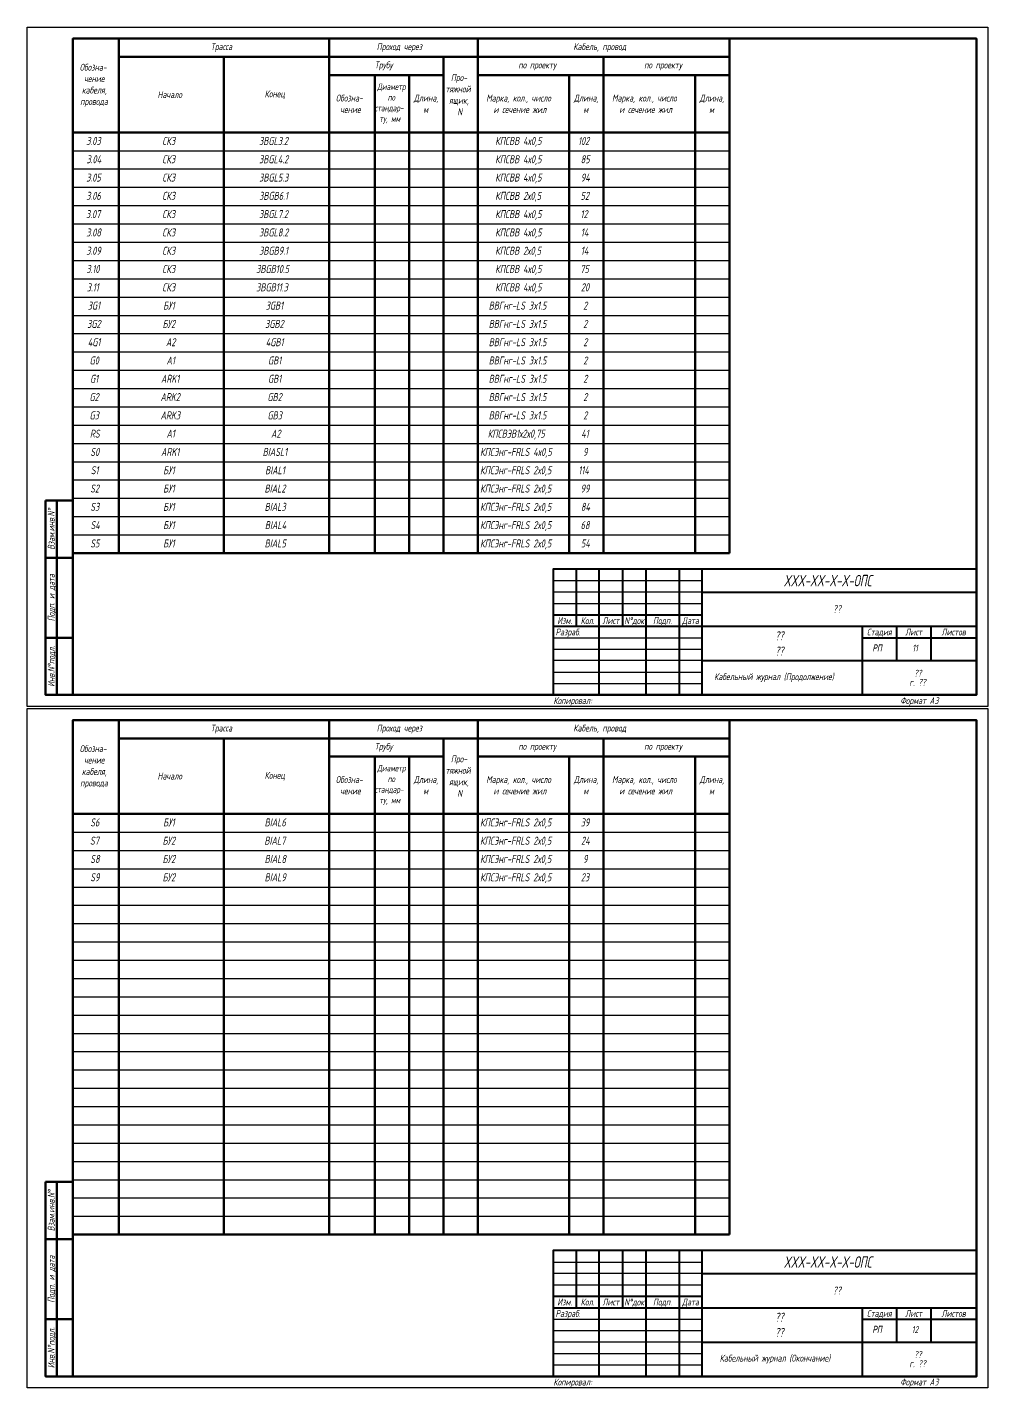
# Model space of a CAD drawing. Extents: x 0 to 1720, y -2086 to 3873.
# Drawn here: x 0 to 420, y 298 to 893 of the extents above; entities that cross this region are included whole.
import ezdxf
from ezdxf.enums import TextEntityAlignment as Align

# ---------------------------------------------------------------- set-up
doc = ezdxf.new("R2010")
doc.units = 0
doc.layers.add('FORMAT', color=134, linetype='Continuous')
doc.layers.add('TEXT', color=4, linetype='Continuous')
doc.layers.add('TABLE', color=7, linetype='Continuous', lineweight=50)
doc.styles.add('R2_5', font='romant.shx', dxfattribs={"width": 0.65, "oblique": 12, "height": 2.5})

msp = doc.modelspace()

# ---------------------------------------------------------------- linework, layer by layer
for p, q in [((20, 839), (307, 839)), ((20, 831), (307, 831)), ((20, 823), (307, 823)), ((20, 815), (307, 815)), ((20, 807), (307, 807)), ((20, 799), (307, 799)), ((20, 791), (307, 791)), ((20, 783), (307, 783)), ((20, 775), (307, 775)), ((20, 767), (307, 767)), ((20, 759), (307, 759)), ((20, 751), (307, 751)), ((20, 743), (307, 743)), ((20, 735), (307, 735)), ((20, 727), (307, 727)), ((20, 719), (307, 719)), ((20, 711), (307, 711)), ((20, 703), (307, 703)), ((20, 695), (307, 695)), ((20, 687), (307, 687)), ((20, 679), (307, 679)), ((20, 671), (307, 671)), ((20, 541), (307, 541)), ((20, 533), (307, 533)), ((20, 525), (307, 525)), ((20, 517), (307, 517)), ((20, 509), (307, 509)), ((20, 501), (307, 501)), ((20, 493), (307, 493)), ((20, 485), (307, 485)), ((20, 477), (307, 477)), ((20, 469), (307, 469)), ((20, 461), (307, 461)), ((20, 453), (307, 453)), ((20, 445), (307, 445)), ((20, 437), (307, 437)), ((20, 429), (307, 429)), ((20, 421), (307, 421)), ((20, 413), (307, 413)), ((20, 405), (307, 405)), ((20, 397), (307, 397)), ((20, 389), (307, 389)), ((20, 381), (307, 381)), ((20, 373), (307, 373))]:
    msp.add_line(p, q)
at = {"layer": 'FORMAT', "lineweight": 50}
for p, q in [((13, 686), (13, 601)), ((20, 661), (8, 661)), ((20, 626), (8, 626)), ((13, 388), (13, 303)), ((20, 363), (8, 363)), ((20, 328), (8, 328))]:
    msp.add_line(p, q, dxfattribs=at)
at = {"layer": 'FORMAT', "lineweight": 40}
for p, q in [((240, 656), (240, 631)), ((250, 656), (250, 601)), ((260.31, 656), (260.31, 631)), ((270.5, 656), (270.5, 601)), ((285, 656), (285, 601)), ((295, 656), (295, 601)), ((295, 646), (415, 646)), ((230, 636), (295, 636)), ((230, 631), (415, 631)), ((365.08, 631), (365.08, 601)), ((380.08, 631), (380.08, 616)), ((395.08, 631), (395.08, 616)), ((365.08, 626), (415, 626)), ((295, 616), (415, 616)), ((240, 358), (240, 333)), ((250, 358), (250, 303)), ((260.31, 358), (260.31, 333)), ((270.5, 358), (270.5, 303)), ((285, 358), (285, 303)), ((295, 358), (295, 303)), ((295, 348), (415, 348)), ((230, 338), (295, 338)), ((230, 333), (415, 333)), ((365.08, 333), (365.08, 303)), ((365.08, 328), (415, 328)), ((380.08, 333), (380.08, 318)), ((395.08, 333), (395.08, 318)), ((295, 318), (415, 318))]:
    msp.add_line(p, q, dxfattribs=at)
at = {"layer": 'FORMAT', "lineweight": -3}
for p, q in [((230, 651), (295, 651)), ((295, 646), (230, 646)), ((230, 641), (295, 641)), ((230, 626), (295, 626)), ((230, 621), (295, 621)), ((295, 616), (230, 616)), ((230, 611), (295, 611)), ((230, 606), (295, 606)), ((230, 353), (295, 353)), ((295, 348), (230, 348)), ((230, 343), (295, 343)), ((230, 328), (295, 328)), ((230, 323), (295, 323)), ((295, 318), (230, 318)), ((230, 313), (295, 313)), ((230, 308), (295, 308))]:
    msp.add_line(p, q, dxfattribs=at)
at = {"layer": 'FORMAT'}
for points in [[(0, 893), (420, 893), (420, 596), (0, 596)], [(0, 595), (420, 595), (420, 298), (0, 298)]]:
    msp.add_lwpolyline(points, close=True, dxfattribs=at)
at = {"layer": 'FORMAT', "lineweight": 50}
for points in [[(20, 601), (20, 888), (415, 888), (415, 601)], [(8, 686), (20, 686), (20, 601), (8, 601)], [(20, 303), (20, 590), (415, 590), (415, 303)], [(8, 388), (20, 388), (20, 303), (8, 303)]]:
    msp.add_lwpolyline(points, close=True, dxfattribs=at)
at = {"layer": 'FORMAT', "lineweight": 40}
for points in [[(230, 601), (415, 601), (415, 656), (230, 656)], [(230, 303), (415, 303), (415, 358), (230, 358)]]:
    msp.add_lwpolyline(points, close=True, dxfattribs=at)
at = {"layer": 'TABLE'}
for p, q in [((20, 888), (307, 888)), ((20, 847), (20, 888)), ((40, 847), (40, 888)), ((132, 847), (132, 888)), ((197, 847), (197, 888)), ((307, 847), (307, 888)), ((40, 880), (307, 880)), ((86, 847), (86, 880)), ((182, 847), (182, 880)), ((252, 847), (252, 880)), ((132, 872), (182, 872)), ((152, 847), (152, 872)), ((167, 847), (167, 872)), ((197, 872), (307, 872)), ((237, 847), (237, 872)), ((292, 847), (292, 872)), ((20, 847), (20, 663)), ((20, 847), (307, 847)), ((40, 847), (40, 663)), ((86, 847), (86, 663)), ((132, 847), (132, 663)), ((152, 847), (152, 663)), ((167, 847), (167, 663)), ((182, 847), (182, 663)), ((197, 847), (197, 663)), ((237, 847), (237, 663)), ((252, 847), (252, 663)), ((292, 847), (292, 663)), ((307, 847), (307, 663)), ((20, 663), (307, 663)), ((20, 590), (307, 590)), ((20, 549), (20, 590)), ((40, 549), (40, 590)), ((132, 549), (132, 590)), ((197, 549), (197, 590)), ((307, 549), (307, 590)), ((40, 582), (307, 582)), ((86, 549), (86, 582)), ((182, 549), (182, 582)), ((252, 549), (252, 582)), ((132, 574), (182, 574)), ((152, 549), (152, 574)), ((167, 549), (167, 574)), ((197, 574), (307, 574)), ((237, 549), (237, 574)), ((292, 549), (292, 574)), ((20, 549), (20, 365)), ((20, 549), (307, 549)), ((40, 549), (40, 365)), ((86, 549), (86, 365)), ((132, 549), (132, 365)), ((152, 549), (152, 365)), ((167, 549), (167, 365)), ((182, 549), (182, 365)), ((197, 549), (197, 365)), ((237, 549), (237, 365)), ((252, 549), (252, 365)), ((292, 549), (292, 365)), ((307, 549), (307, 365)), ((20, 365), (307, 365))]:
    msp.add_line(p, q, dxfattribs=at)

# ---------------------------------------------------------------- texts
at = {"style": 'R2_5', "oblique": 12, "width": 0.65}
for s, p in [('3.03', (25.82, 841.5)), ('СК3', (59.07, 841.5)), ('3BGL3.2', (101.37, 841.5)), ('КПСВВ 4х0,5', (204.6, 841.5)), ('102', (240.84, 841.5)), ('3.04', (25.92, 833.5)), ('СК3', (59.07, 833.5)), ('3BGL4.2', (101.37, 833.5)), ('КПСВВ 4х0,5', (204.6, 833.5)), ('85', (242, 833.5)), ('3.05', (25.82, 825.5)), ('СК3', (59.07, 825.5)), ('3BGL5.3', (101.41, 825.5)), ('КПСВВ 4х0,5', (204.6, 825.5)), ('94', (242.07, 825.5)), ('3.06', (25.82, 817.5)), ('СК3', (59.07, 817.5)), ('3BGB6.1', (101.41, 817.5)), ('КПСВВ 2х0,5', (204.6, 817.5)), ('52', (241.96, 817.5)), ('3.07', (25.71, 809.5)), ('СК3', (59.07, 809.5)), ('3BGL7.2', (101.37, 809.5)), ('КПСВВ 4х0,5', (204.6, 809.5)), ('12', (241.92, 809.5)), ('3.08', (25.82, 801.5)), ('СК3', (59.07, 801.5)), ('3BGL8.2', (101.37, 801.5)), ('КПСВВ 4х0,5', (204.6, 801.5)), ('14', (242.06, 801.5)), ('3.09', (25.82, 793.5)), ('СК3', (59.07, 793.5)), ('3BGB9.1', (101.41, 793.5)), ('КПСВВ 2х0,5', (204.6, 793.5)), ('14', (242.06, 793.5)), ('3.10', (25.84, 785.5)), ('СК3', (59.07, 785.5)), ('3BGB10.5', (100.11, 785.5)), ('КПСВВ 4х0,5', (204.6, 785.5)), ('75', (241.8, 785.5)), ('3.11', (26.04, 777.5)), ('СК3', (59.07, 777.5)), ('3BGB11.3', (100.11, 777.5)), ('КПСВВ 4х0,5', (204.6, 777.5)), ('20', (242.09, 777.5)), ('3G1', (26.47, 769.5)), ('БУ1', (59.43, 769.5)), ('3GB1', (104.28, 769.5)), ('ВВГнг-LS 3x1.5', (201.79, 769.5)), ('2', (243.12, 769.5)), ('3G2', (26.22, 761.5)), ('БУ2', (59.18, 761.5)), ('3GB2', (104.02, 761.5)), ('ВВГнг-LS 3x1.5', (201.79, 761.5)), ('2', (243.12, 761.5)), ('4G1', (26.49, 753.5)), ('A2', (60.64, 753.5)), ('4GB1', (104.3, 753.5)), ('ВВГнг-LS 3x1.5', (201.79, 753.5)), ('2', (243.12, 753.5)), ('G0', (27.28, 745.5)), ('A1', (60.89, 745.5)), ('GB1', (105.29, 745.5)), ('ВВГнг-LS 3x1.5', (201.79, 745.5)), ('2', (243.12, 745.5)), ('G1', (27.48, 737.5)), ('ARK1', (58.51, 737.5)), ('GB1', (105.29, 737.5)), ('ВВГнг-LS 3x1.5', (201.79, 737.5)), ('2', (243.12, 737.5)), ('G2', (27.23, 729.5)), ('ARK2', (58.26, 729.5)), ('GB2', (105.04, 729.5)), ('ВВГнг-LS 3x1.5', (201.79, 729.5)), ('2', (243.12, 729.5)), ('G3', (27.26, 721.5)), ('ARK3', (58.29, 721.5)), ('GB3', (105.07, 721.5)), ('ВВГнг-LS 3x1.5', (201.79, 721.5)), ('2', (243.12, 721.5)), ('RS', (27.41, 713.5)), ('A1', (60.89, 713.5)), ('A2', (106.64, 713.5)), ('КПСВЭВ1х2х0,75', (201.35, 713.5)), ('41', (242.23, 713.5)), ('S0', (27.59, 705.5)), ('ARK1', (58.51, 705.5)), ('BIASL1', (102.94, 705.5)), ('КПСЭнг-FRLS 4х0,5', (197.99, 705.5)), ('9', (243.04, 705.5)), ('S1', (27.79, 697.5)), ('БУ1', (59.43, 697.5)), ('BIAL1', (104.02, 697.5)), ('КПСЭнг-FRLS 2х0,5', (197.99, 697.5)), ('114', (240.98, 697.5)), ('S2', (27.53, 689.5)), ('БУ1', (59.43, 689.5)), ('BIAL2', (103.77, 689.5)), ('КПСЭнг-FRLS 2х0,5', (197.99, 689.5)), ('99', (241.96, 689.5)), ('S3', (27.57, 681.5)), ('БУ1', (59.43, 681.5)), ('BIAL3', (103.81, 681.5)), ('КПСЭнг-FRLS 2х0,5', (197.99, 681.5)), ('84', (242.1, 681.5)), ('S4', (27.67, 673.5)), ('БУ1', (59.43, 673.5)), ('BIAL4', (103.91, 673.5)), ('КПСЭнг-FRLS 2х0,5', (197.99, 673.5)), ('68', (241.96, 673.5)), ('S5', (27.57, 665.5)), ('БУ1', (59.43, 665.5)), ('BIAL5', (103.81, 665.5)), ('КПСЭнг-FRLS 2х0,5', (197.99, 665.5)), ('54', (242.1, 665.5)), ('S6', (27.57, 543.5)), ('БУ1', (59.43, 543.5)), ('BIAL6', (103.81, 543.5)), ('КПСЭнг-FRLS 2х0,5', (197.99, 543.5)), ('39', (242, 543.5)), ('S7', (27.46, 535.5)), ('БУ2', (59.18, 535.5)), ('BIAL7', (103.7, 535.5)), ('КПСЭнг-FRLS 2х0,5', (197.99, 535.5)), ('24', (242.17, 535.5)), ('S8', (27.57, 527.5)), ('БУ2', (59.18, 527.5)), ('BIAL8', (103.81, 527.5)), ('КПСЭнг-FRLS 2х0,5', (197.99, 527.5)), ('9', (243.04, 527.5)), ('S9', (27.57, 519.5)), ('БУ2', (59.18, 519.5)), ('BIAL9', (103.81, 519.5)), ('КПСЭнг-FRLS 2х0,5', (197.99, 519.5)), ('23', (242.07, 519.5))]:
    msp.add_text(s, height=3.5, dxfattribs=at).set_placement(p)
at = {"layer": 'FORMAT', "style": 'R2_5', "oblique": 12, "width": 0.65}
for s, height, p in [('Трасса', 3, (80.28, 883)), ('Проход через', 3, (152.82, 883)), ('Кабель, провод', 3, (238.79, 883)), ('Обозна-', 3, (22.95, 874)), ('Трубу', 3, (151.96, 875)), ('по проекту', 3, (214.77, 875)), ('по проекту', 3, (269.77, 875)), ('чение', 3, (24.85, 869)), ('Про-', 3, (185.26, 869.5)), ('кабеля,', 3, (23.89, 864)), ('Начало', 3, (56.98, 862)), ('Конец', 3, (103.82, 862.36)), ('Обозна-', 3, (134.95, 860.5)), ('Диаметр', 2.8, (153.02, 865.57)), ('по', 2.8, (157.61, 860.9)), ('Длина,', 3, (169.04, 860.5)), ('тяжной', 3, (182.93, 864.5)), ('Марка, кол., число', 3, (200.72, 860.5)), ('Длина,', 3, (239.04, 860.5)), ('Марка, кол., число', 3, (255.72, 860.5)), ('Длина,', 3, (294.04, 860.5)), ('провода', 3, (23.16, 859)), ('чение', 3, (136.85, 855.5)), ('стандар-', 2.8, (151.91, 856.23)), ('м', 3, (173.17, 855.5)), ('ящик,', 3, (184.5, 859.5)), ('N', 3, (188.07, 854.5)), ('и сечение жил', 3, (203.88, 855.5)), ('м', 3, (243.17, 855.5)), ('и сечение жил', 3, (258.88, 855.5)), ('м', 3, (298.17, 855.5)), ('ту, мм', 2.8, (153.97, 851.57)), ('Разраб.', 3, (231, 627)), ('г. ??', 3, (385.74, 605)), ('??', 3, (387.79, 609)), ('Трасса', 3, (80.28, 585)), ('Проход через', 3, (152.82, 585)), ('Кабель, провод', 3, (238.79, 585)), ('Обозна-', 3, (22.95, 576)), ('Трубу', 3, (151.96, 577)), ('по проекту', 3, (214.77, 577)), ('по проекту', 3, (269.77, 577)), ('чение', 3, (24.85, 571)), ('Про-', 3, (185.26, 571.5)), ('кабеля,', 3, (23.89, 566)), ('Начало', 3, (56.98, 564)), ('Конец', 3, (103.82, 564.36)), ('Обозна-', 3, (134.95, 562.5)), ('Диаметр', 2.8, (153.02, 567.57)), ('Длина,', 3, (169.04, 562.5)), ('тяжной', 3, (182.93, 566.5)), ('Марка, кол., число', 3, (200.72, 562.5)), ('Длина,', 3, (239.04, 562.5)), ('Марка, кол., число', 3, (255.72, 562.5)), ('Длина,', 3, (294.04, 562.5)), ('провода', 3, (23.16, 561)), ('чение', 3, (136.85, 557.5)), ('стандар-', 2.8, (151.91, 558.23)), ('по', 2.8, (157.61, 562.9)), ('м', 3, (173.17, 557.5)), ('ящик,', 3, (184.5, 561.5)), ('N', 3, (188.07, 556.5)), ('и сечение жил', 3, (203.88, 557.5)), ('м', 3, (243.17, 557.5)), ('и сечение жил', 3, (258.88, 557.5)), ('м', 3, (298.17, 557.5)), ('ту, мм', 2.8, (153.97, 553.57)), ('Разраб.', 3, (231, 329)), ('г. ??', 3, (385.74, 307)), ('??', 3, (387.79, 311))]:
    msp.add_text(s, height=height, dxfattribs=at).set_placement(p)
for s, p in [('Изм.', (235, 632)), ('Кол.', (245, 632)), ('Лист', (255.16, 632)), ('N%%dдок', (265.41, 632)), ('Подп.', (277.75, 632)), ('Дата', (290, 632)), ('Изм.', (235, 334)), ('Кол.', (245, 334)), ('Лист', (255.16, 334)), ('N%%dдок', (265.41, 334)), ('Подп.', (277.75, 334)), ('Дата', (290, 334))]:
    msp.add_text(s, height=3, dxfattribs=at).set_placement(p, align=Align.CENTER)
at = {"layer": 'FORMAT', "style": 'R2_5', "width": 0.65}
for s, oblique, p in [('Стадия', 12, (372.58, 628.5)), ('Лист', 12, (387.58, 628.5)), ('Листов', 12, (405.04, 628.5)), ('Формат А3', 15, (390.04, 598.5)), ('Стадия', 12, (372.58, 330.5)), ('Лист', 12, (387.58, 330.5)), ('Листов', 12, (405.04, 330.5)), ('Формат А3', 15, (390.04, 300.5))]:
    msp.add_text(s, height=3, dxfattribs=dict(at, oblique=oblique)).set_placement(p, align=Align.MIDDLE_CENTER)
at = {"layer": 'FORMAT', "style": 'R2_5', "oblique": 15, "width": 0.65}
for p in [(230, 598.5), (230, 300.5)]:
    msp.add_text('Копировал:', height=3, dxfattribs=at).set_placement(p, align=Align.MIDDLE_LEFT)
at = {"layer": 'TEXT', "style": 'R2_5', "oblique": 12, "width": 0.65}
for s, p in [('Взам.инв.N%%d', (10.5, 673.5)), ('Подп. и дата', (10.5, 643.5)), ('Инв.N%%dподл.', (10.5, 613.5)), ('Взам.инв.N%%d', (10.5, 375.5)), ('Подп. и дата', (10.5, 345.5)), ('Инв.N%%dподл.', (10.5, 315.5))]:
    msp.add_text(s, height=3, rotation=90, dxfattribs=at).set_placement(p, align=Align.MIDDLE_CENTER)
for s, height, p in [('XXX-XX-X-X-ОПС', 5, (330.77, 648.5)), ('??', 3.5, (352.28, 636.75)), ('??', 4, (327.05, 624.83)), ('??', 4, (327.05, 618.17)), ('Кабельный журнал (Продолжение)', 3, (300.37, 607.46)), ('XXX-XX-X-X-ОПС', 5, (330.77, 350.5)), ('??', 3.5, (352.28, 338.75)), ('??', 4, (327.05, 326.83)), ('??', 4, (327.05, 320.17)), ('Кабельный журнал (Окончание)', 3, (302.78, 309.46))]:
    msp.add_text(s, height=height, dxfattribs=at).set_placement(p)
for s, p in [('РП', (371.63, 621.62)), ('РП', (371.63, 621.49)), ('11', (388.22, 621.49)), ('РП', (371.63, 323.62)), ('РП', (371.63, 323.49)), ('12', (388.22, 323.49))]:
    msp.add_text(s, height=3, dxfattribs=at).set_placement(p, align=Align.MIDDLE_CENTER)

doc.saveas('drawing.dxf')
